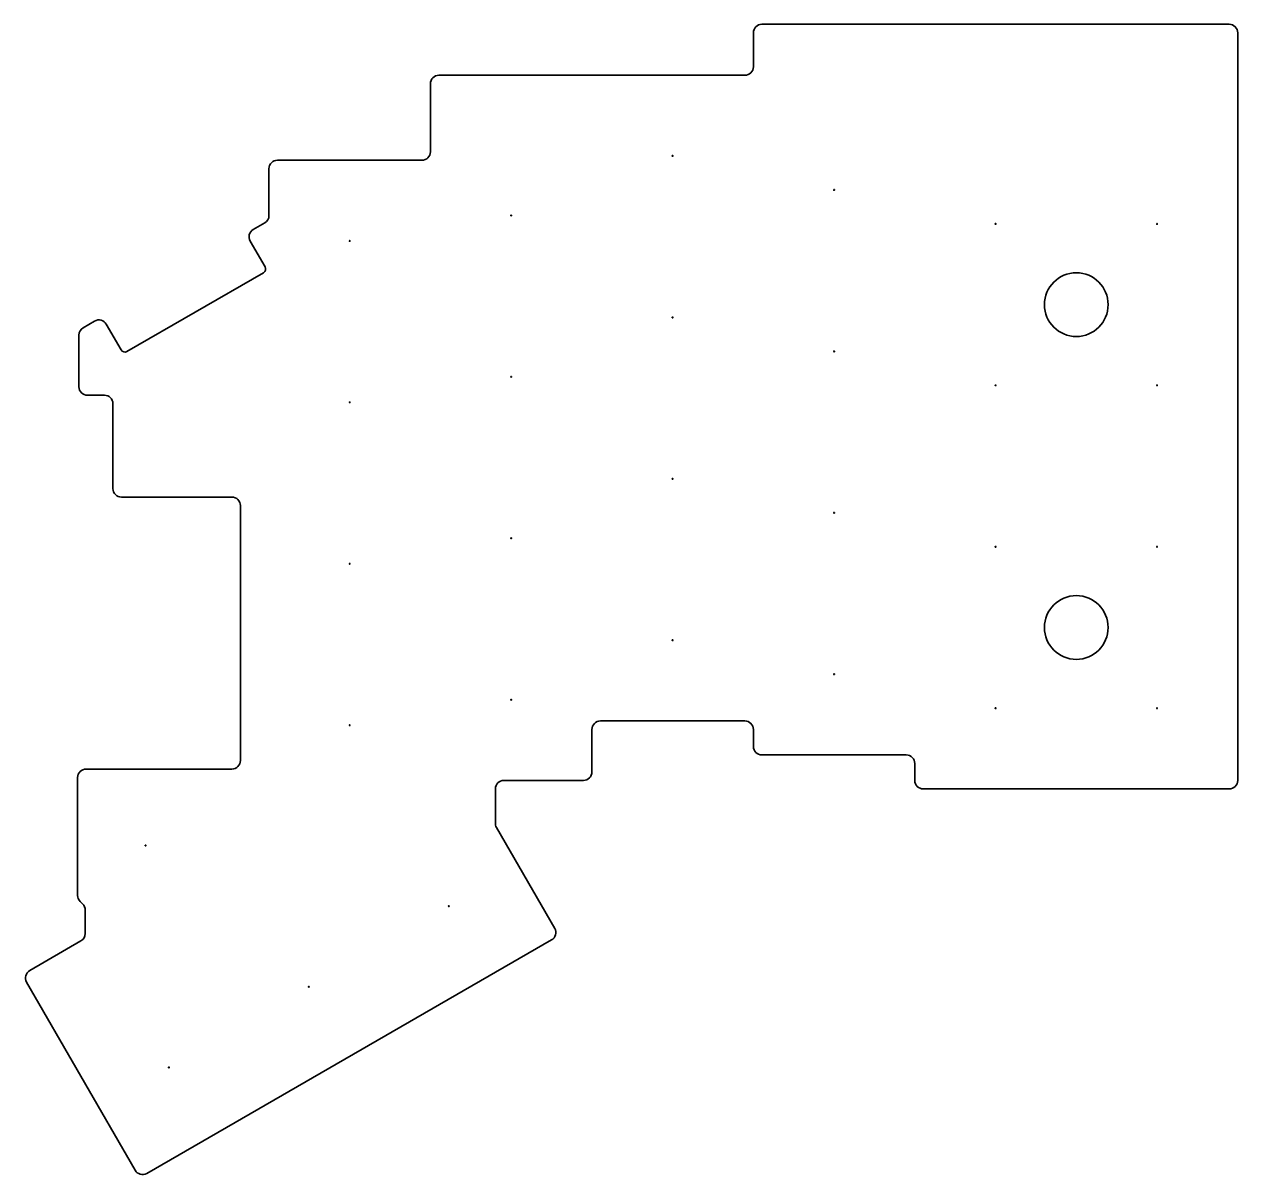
# Model space of a CAD drawing. Header units: millimetres. Extents: x 83 to 226, y 35 to 170.
import ezdxf

# ---------------------------------------------------------------- set-up
doc = ezdxf.new("R2010")
doc.units = ezdxf.units.MM
doc.header["$LTSCALE"] = 0.75
doc.layers.add('Visible', color=7, linetype='Continuous', lineweight=35)

msp = doc.modelspace()

# ---------------------------------------------------------------- linework, layer by layer
at = {"layer": 'Visible'}
for p, q in [((224.676137, 170.437434), (169.676137, 170.437434)), ((168.676137, 165.437434), (168.676137, 169.437434)), ((225.676137, 169.437434), (225.676137, 81.437434)), ((131.676137, 164.437434), (167.676137, 164.437434)), ((130.676137, 163.437434), (130.676137, 155.437434)), ((129.676137, 154.437434), (112.676137, 154.437434)), ((111.676137, 153.437434), (111.676137, 147.924337)), ((109.82756, 146.27971), (111.176137, 147.058311)), ((111.211535, 141.882596), (109.461535, 144.913685)), ((94.963751, 131.924583), (111.028522, 141.199583)), ((89.816137, 134.72611), (91.164713, 135.50471)), ((92.530738, 135.138685), (94.280738, 132.107596)), ((89.316137, 127.778715), (89.316137, 133.860084)), ((92.316137, 126.778715), (90.316137, 126.778715)), ((93.316137, 115.778715), (93.316137, 125.778715)), ((94.316137, 114.778715), (107.316137, 114.778715)), ((108.316137, 113.778715), (108.316137, 83.778715)), ((149.676137, 82.437434), (149.676137, 87.437434)), ((167.676137, 88.437434), (150.676137, 88.437434)), ((168.676137, 85.437434), (168.676137, 87.437434)), ((186.676137, 84.437434), (169.676137, 84.437434)), ((187.676137, 81.437434), (187.676137, 83.437434)), ((89.157172, 81.778715), (89.157172, 67.913098)), ((107.316137, 82.778715), (90.157172, 82.778715)), ((139.313862, 81.437434), (148.676137, 81.437434)), ((138.313862, 76.414911), (138.313862, 80.437434)), ((224.676137, 80.437434), (188.676137, 80.437434)), ((138.447527, 75.915447), (145.30421, 64.022327)), ((89.764278, 66.891778), (89.450065, 67.205991)), ((90.057172, 63.407136), (90.057172, 66.184671)), ((89.556635, 62.540801), (83.523506, 59.062551)), ((97.288926, 35.186021), (144.937339, 62.656528)), ((83.156635, 57.696752), (95.923128, 35.552892))]:
    msp.add_line(p, q, dxfattribs=at)
at = {"layer": 'Visible', "extrusion": (0, 0, -1)}
for centre, radius in [((-159.176137, 154.937434), 0.05), ((-178.176137, 150.937434), 0.05), ((-140.176137, 147.937434), 0.05), ((-197.176137, 146.937434), 0.05), ((-216.176137, 146.937434), 0.05), ((-121.176137, 144.937434), 0.05), ((-206.676137, 137.437434), 3.75), ((-159.176137, 135.937434), 0.05), ((-178.176137, 131.937434), 0.05), ((-140.176137, 128.937434), 0.05), ((-197.176137, 127.937434), 0.05), ((-216.176137, 127.937434), 0.05), ((-121.176137, 125.937434), 0.05), ((-159.176137, 116.937434), 0.05), ((-178.176137, 112.937434), 0.05), ((-140.176137, 109.937434), 0.05), ((-197.176137, 108.937434), 0.05), ((-216.176137, 108.937434), 0.05), ((-121.176137, 106.937434), 0.05), ((-206.676137, 99.437434), 3.75), ((-159.176137, 97.937434), 0.05), ((-178.176137, 93.937434), 0.05), ((-140.176137, 90.937434), 0.05), ((-197.176137, 89.937434), 0.05), ((-216.176137, 89.937434), 0.05), ((-121.176137, 87.937434), 0.05), ((-97.157172, 73.778715), 0.05), ((-132.828587, 66.641267), 0.05), ((-116.368227, 57.151455), 0.05), ((-99.907866, 47.661643), 0.05)]:
    msp.add_circle(centre, radius, dxfattribs=at)
for centre, start, end in [((-169.676137, 169.437434), 0, 90), ((-224.676137, 169.437434), 90, 180), ((-131.676137, 163.437434), 0, 90), ((-112.676137, 153.437434), 0, 90), ((-110.32756, 145.413685), 330, 60), ((-91.664713, 134.638685), 60, 150), ((-90.316137, 133.860084), 0, 60), ((-90.316137, 127.778715), 270, 0), ((-94.316137, 115.778715), 270, 0), ((-169.676137, 85.437434), 270, 0), ((-90.157172, 81.778715), 0, 90), ((-148.676137, 82.437434), 180, 270), ((-188.676137, 81.437434), 270, 0), ((-224.676137, 81.437434), 180, 270), ((-90.157172, 67.913098), 315, 0), ((-144.437875, 63.522863), 150.03547, 240.03547), ((-84.02297, 58.196216), 330.03547, 60.03547), ((-96.789463, 36.052356), 240.03547, 330.03547)]:
    msp.add_arc(centre, 1, start, end, dxfattribs=at)
at = {"layer": 'Visible'}
for centre, radius, start, end in [((167.676137, 165.437434), 1, 270, 0), ((129.676137, 155.437434), 1, 270, 0), ((110.676137, 147.924337), 1, 300, 0), ((110.778522, 141.632596), 0.5, 300, 30), ((94.713751, 132.357596), 0.5, 210, 300), ((92.316137, 125.778715), 1, 0, 90), ((107.316137, 113.778715), 1, 0, 90), ((150.676137, 87.437434), 1, 90, 180), ((167.676137, 87.437434), 1, 0, 90), ((186.676137, 83.437434), 1, 0, 90), ((107.316137, 83.778715), 1, 270, 0), ((139.313862, 80.437434), 1, 90, 180), ((139.313862, 76.414911), 1, 180, 209.96453), ((89.057172, 66.184671), 1, 0, 45), ((89.057172, 63.407136), 1, 299.96453, 0)]:
    msp.add_arc(centre, radius, start, end, dxfattribs=at)

doc.saveas('drawing.dxf')
